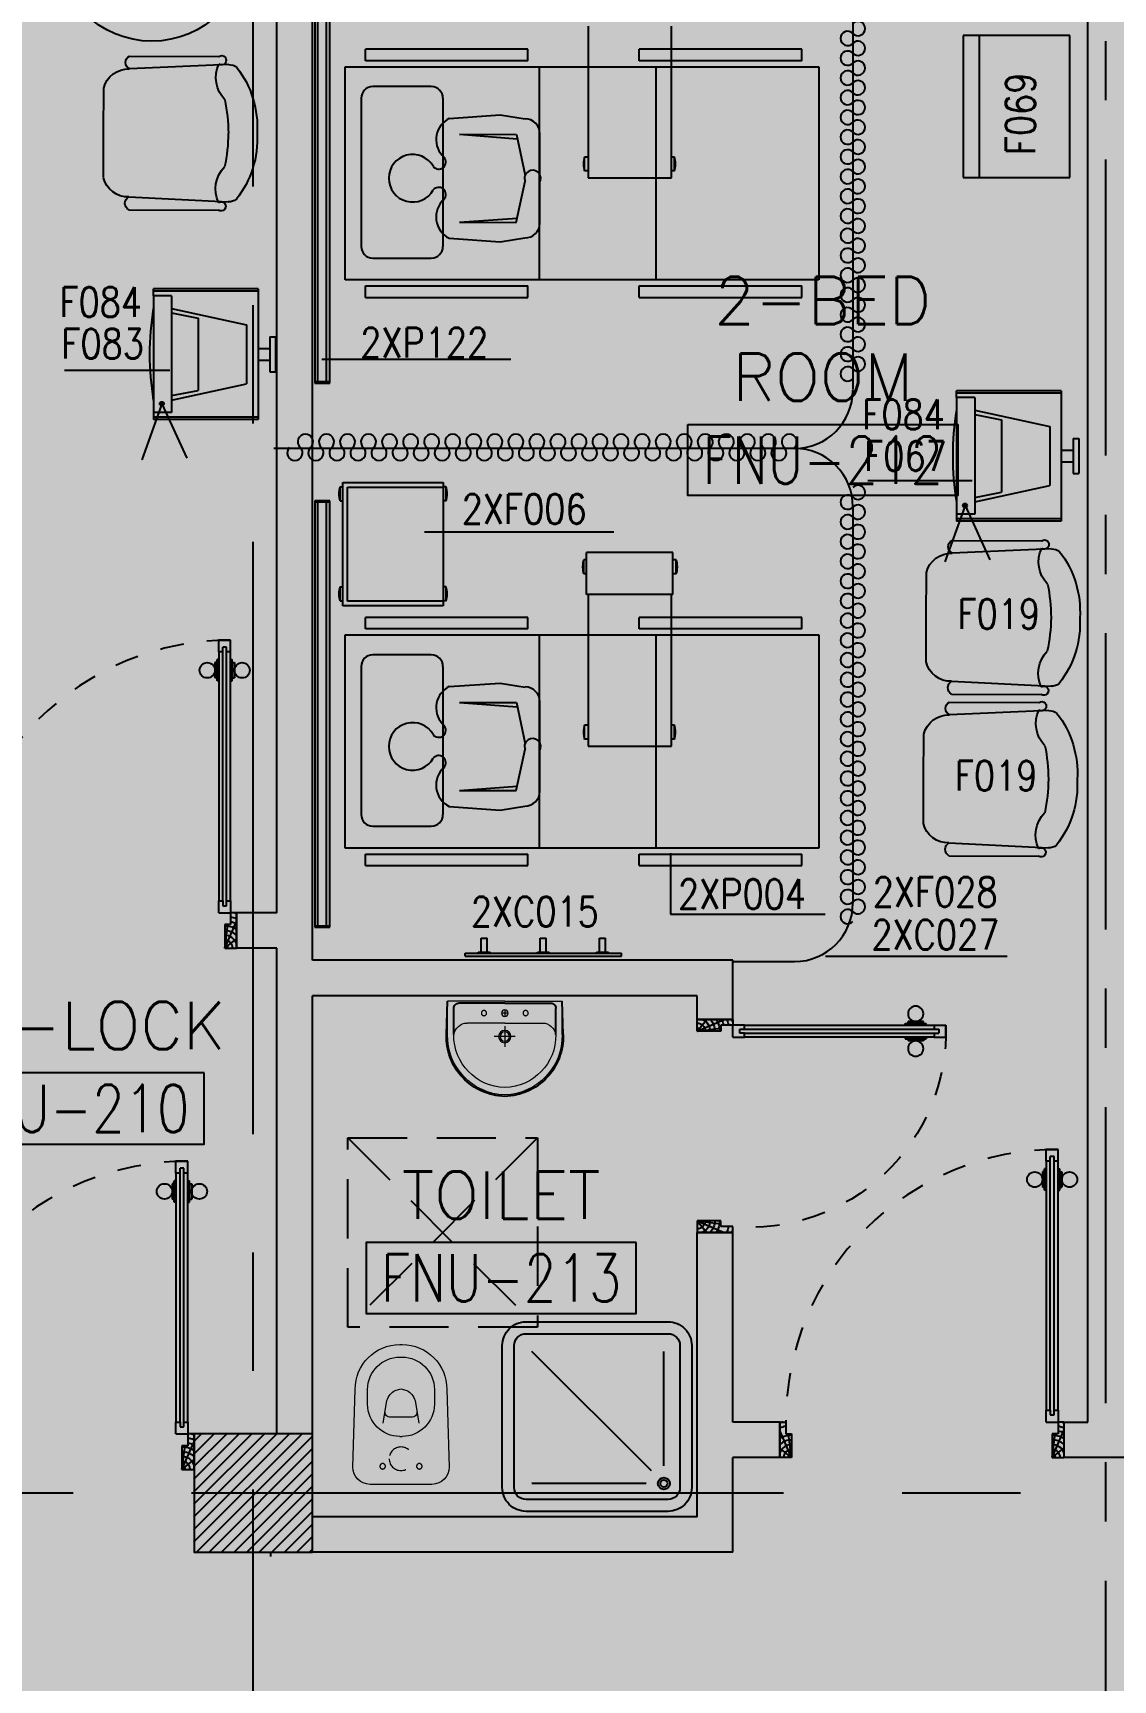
# Model space of a CAD drawing. Extents: x 88852.7 to 88945.7, y 39921.6 to 40001.1.
# Drawn here: x 88877.84 to 88882.4, y 39979.31 to 39986.26 of the extents above; entities that cross this region are included whole.
import ezdxf
from ezdxf.enums import TextEntityAlignment as Align

# ---------------------------------------------------------------- set-up
doc = ezdxf.new("R2010")
doc.units = 0
doc.header["$MEASUREMENT"] = 0
for name, pattern in [('CENTER', [2, 1.25, -0.25, 0.25, -0.25]), ('CENTERX2', [4, 2.5, -0.5, 0.5, -0.5]), ('DASHED', [0.75, 0.5, -0.25]), ('HIDDEN', [0.375, 0.25, -0.125]), ('HIDDEN2', [0.1875, 0.125, -0.0625])]:
    doc.linetypes.add(name, pattern=pattern)
doc.layers.get('0').update_dxf_attribs({"linetype": 'CONTINUOUS'})
for name, color, linetype in [('A-TEXT', 7, 'CONTINUOUS'), ('AXES', 11, 'CENTERX2'), ('AXES1', 11, 'CENTER'), ('COL', 2, 'CONTINUOUS'), ('DOOR', 7, 'CONTINUOUS'), ('FIX', 3, 'CONTINUOUS'), ('HAT', 8, 'CONTINUOUS'), ('MEDICAL', 4, 'CONTINUOUS'), ('NON-MEDICAL', 4, 'CONTINUOUS'), ('RM-BOX', 4, 'CONTINUOUS'), ('RM-NAME', 2, 'CONTINUOUS'), ('RM-NO', 2, 'CONTINUOUS'), ('SHAFT', 4, 'CONTINUOUS'), ('WALL', 4, 'CONTINUOUS')]:
    doc.layers.add(name, color=color, linetype=linetype)
doc.styles.add('ROMANS', font='ROMANS.shx', dxfattribs={"width": 0.6})
doc.dimstyles.new('DIM-OUT', dxfattribs={"dimscale": 0, "dimtxt": 0.24, "dimasz": 0.08, "dimexe": 0.02, "dimexo": 0.02, "dimgap": 0.05, "dimtad": 1, "dimdec": 0, "dimlfac": 1000, "dimzin": 0, "dimdsep": 46, "dimtxsty": 'ROMANS', "dimblk1": 'ARCHTICK', "dimblk2": 'ARCHTICK', "dimsah": 1, "dimcen": 0.01, "dimdle": 0.08, "dimclrd": 4, "dimclre": 4, "dimclrt": 2, "dimadec": 0, "dimazin": 0, "dimtp": 2, "dimtm": 2, "dimtfac": 0.114286, "dimtdec": 0, "dimtix": 1, "dimtmove": 2, "dimatfit": 3, "dimldrblk": 'ARCHTICK', "dimfxl": 0, "dimtolj": 1, "dimtzin": 0, "dimarcsym": 0})

# ---------------------------------------------------------------- blocks, each defined once
blk = doc.blocks.new('WC1')
at = {"layer": 'FIX', "lineweight": 20}
for p, q in [((-210, 203.8), (-538, 193.8)), ((-475, 140.8), (-538, 140.8)), ((-394.8, 75.7), (-490.4, 60.1)), ((-137, 0), (-137, 130.8)), ((-727, 4.8), (-727, -4.8)), ((-674, 4.8), (-674, -4.8)), ((-533.7, 24.2), (-539.5, 0)), ((-539.5, 0), (-533.7, -24.2)), ((-339, 4.8), (-339, -4.8)), ((-137, -130.8), (-137, 0)), ((-490.4, -60.1), (-394.8, -75.7)), ((-538, -140.8), (-475, -140.8)), ((-538, -193.8), (-210, -203.8)), ((-213.2, -203.8), (-210, -203.8))]:
    blk.add_line(p, q, dxfattribs=at)
at = {"layer": 'FIX', "linetype": 'Continuous', "lineweight": 20}
blk.add_line((-420.1, -47.3), (-420.4, 44.6), dxfattribs=at)
at = {"layer": 'FIX', "linetype": 'HIDDEN', "lineweight": 20, "ltscale": 0.05}
for centre in [(-213.2, 77.5), (-213.2, -77.5)]:
    blk.add_circle(centre, 11.6, dxfattribs=at)
at = {"layer": 'FIX', "linetype": 'HIDDEN2', "lineweight": 20, "ltscale": 0.3}
blk.add_circle((-245, 0), 49.8, dxfattribs=at)
at = {"layer": 'FIX', "lineweight": 20}
for centre, radius, start, end in [((-538, 4.8), 189, 90, 180), ((-538, 4.8), 136, 90, 180), ((-475, 4.8), 136, 360, 90), ((-210, 130.8), 73, 360, 90), ((-473, -6.9), 68.2, 128.92417, 152.84682), ((-464.4, -17.6), 82, 108.49595, 128.92417), ((-538, -4.8), 189, 180, 270), ((-538, -4.8), 136, 180, 270), ((-473, 6.9), 68.2, 207.15318, 231.07583), ((-464.4, 17.6), 82, 231.07583, 251.50405), ((-475, -4.8), 136, 270, 0), ((-210, -130.8), 73, 270, 0)]:
    blk.add_arc(centre, radius, start, end, dxfattribs=at)
at = {"layer": 'FIX', "linetype": 'Continuous', "lineweight": 20}
for centre, start, end in [((-442.7, 45.5), 357.66621, 91.61215), ((-442.4, -45.6), 268.38785, 2.33379)]:
    blk.add_arc(centre, 22.3, start, end, dxfattribs=at)
blk = doc.blocks.new('SHR1')
at = {"layer": 'FIX'}
for p, q in [((-195.7, 195.7), (-700, 700)), ((-142.7, 217.7), (-142.7, 700)), ((-217.7, 142.7), (-700, 142.7))]:
    blk.add_line(p, q, dxfattribs=at)
for points in [[(-825, 125), (-825, 725, -0.414214), (-725, 825), (-125, 825, -0.414214), (-25, 725), (-25, 125, -0.414214), (-125, 25), (-725, 25, -0.414214)], [(-775, 125), (-775, 725, -0.414214), (-725, 775), (-125, 775, -0.414214), (-75, 725), (-75, 125, -0.414214), (-125, 75), (-725, 75, -0.414214)]]:
    blk.add_lwpolyline(points, format="xyb", close=True, dxfattribs=at)
for radius in [25, 15]:
    blk.add_circle((-142.7, 142.7), radius, dxfattribs=at)
blk = doc.blocks.new('LAV1')
at = {"layer": 'FIX', "linetype": 'DASHED', "lineweight": 20, "ltscale": 0.05}
for p, q in [((-0.5, 170), (-0.5, 270)), ((-0.5, 170), (-0.5, 270)), ((49.5, 220), (-50.5, 220))]:
    blk.add_line(p, q, dxfattribs=at)
at = {"layer": 'FIX', "linetype": 'ByBlock', "ltscale": 0.3}
for p, q in [((-280, 210), (-275, 50)), ((-245, 210), (-245, 85)), ((245, 210), (245, 85)), ((280, 210), (275, 50)), ((0, 60), (-220.2, 60)), ((0, 60), (220.2, 60))]:
    blk.add_line(p, q, dxfattribs=at)
at = {"layer": 'FIX', "linetype": 'Continuous', "lineweight": 20}
for p, q in [((-275, 210), (-275, 50)), ((275, 210), (275, 50)), ((0, 155), (-181.4, 155)), ((0, 155), (181.4, 155)), ((0, 50), (-275, 50)), ((0, 50), (-252.5, 50)), ((0, 50), (275, 50)), ((0, 50), (252.5, 50))]:
    blk.add_line(p, q, dxfattribs=at)
at = {"layer": 'FIX', "lineweight": 20}
for p, q in [((15.6, 107.5), (-15.5, 107.5)), ((0, 92), (0, 123))]:
    blk.add_line(p, q, dxfattribs=at)
for centre, radius in [((-0.5, 220), 29.5), ((-0.5, 220), 22.5), ((0, 107.5), 15.5)]:
    blk.add_circle(centre, radius, dxfattribs=at)
at = {"layer": 'FIX', "linetype": 'HIDDEN', "lineweight": 20, "ltscale": 0.05}
for centre in [(-100, 107.5), (100, 107.5)]:
    blk.add_circle(centre, 12.4, dxfattribs=at)
at = {"layer": 'FIX', "linetype": 'ByBlock', "ltscale": 0.3}
for centre, radius, start, end in [((6.9, 220), 287, 91.37765, 182.00641), ((-6.9, 220), 287, 357.99359, 88.62235), ((-220.1, 84.9), 24.9, 179.70214, 269.94861), ((220.1, 84.9), 24.9, 270.05139, 0.29786)]:
    blk.add_arc(centre, radius, start, end, dxfattribs=at)
at = {"layer": 'FIX', "linetype": 'Continuous', "lineweight": 20}
for centre, radius, start, end in [((8.4, 216.7), 283.4, 91.6988, 181.35097), ((-8.4, 216.7), 283.4, 358.64903, 88.3012), ((7.6, 212.5), 252.7, 91.73281, 180.48842), ((-7.6, 212.5), 252.7, 359.51158, 88.26719), ((-179.2, 221.8), 66.9, 190.20056, 268.07863), ((179.2, 221.8), 66.9, 271.92137, 349.79944)]:
    blk.add_arc(centre, radius, start, end, dxfattribs=at)
blk = doc.blocks.new('RM1')
at = {"layer": 'RM-BOX'}
blk.add_lwpolyline([(569.9, -200), (-569.9, -200), (-569.9, -500), (569.9, -500)], close=True, dxfattribs=at)
at = {"layer": 'RM-NAME', "style": 'ROMANS'}
for tag, p in [('ROOMNAME1', (0, 323.8)), ('ROOMNAME2', (0, 0))]:
    blk.add_attdef(tag, text='', height=200, dxfattribs=at).set_placement(p, align=Align.MIDDLE)
at = {"layer": 'RM-NO', "style": 'ROMANS', "width": 0.8}
blk.add_attdef('ROOMNO', text='', height=200, dxfattribs=at).set_placement((0, -350), align=Align.MIDDLE)
blk = doc.blocks.new('DOOR100')
at = {"layer": 'DOOR', "color": 0, "linetype": 'ByBlock'}
for p, q in [((-76.1, 1251.1), (-76.1, 1301.1)), ((-76.1, 1301.1), (-26.1, 1301.1)), ((-26.1, 1301.1), (-76.1, 1301.1)), ((-59.1, 1251.1), (-59.1, 1271.1)), ((-43.1, 1271.1), (-59.1, 1271.1)), ((-43.1, 1251.1), (-43.1, 1271.1)), ((-26.1, 1251.1), (-26.1, 1301.1)), ((-92.3, 1206.1), (-92.3, 1141.3)), ((-83.3, 1206.1), (-92.3, 1206.1)), ((-83.3, 1128.7), (-83.3, 1218.7)), ((-76.1, 1218.7), (-83.3, 1218.7)), ((-83.3, 1206.1), (-83.3, 1141.3)), ((-59.1, 1251.1), (-76.1, 1251.1)), ((-26.1, 1251.1), (-43.1, 1251.1)), ((-26.1, 1218.7), (-18.9, 1218.7)), ((-18.9, 1128.7), (-18.9, 1218.7)), ((-18.9, 1206.1), (-18.9, 1141.3)), ((-18.9, 1206.1), (-9.9, 1206.1)), ((-9.9, 1206.1), (-9.9, 1141.3)), ((-83.3, 1141.3), (-92.3, 1141.3)), ((-76.1, 1128.7), (-83.3, 1128.7)), ((-26.1, 1128.7), (-18.9, 1128.7)), ((-18.9, 1141.3), (-9.9, 1141.3)), ((-1201.1, 0), (-1201.1, 150)), ((-1201.1, 150), (-1176.1, 150)), ((-1201.1, 150), (-1201.1, 0)), ((-1176.1, 150), (-1176.1, 100)), ((-76.1, 200), (-59.1, 200)), ((-76.1, 150), (-76.1, 200)), ((-76.1, 150), (-26.1, 150)), ((-59.1, 200), (-59.1, 180)), ((-59.1, 180), (-43.1, 180)), ((-43.1, 200), (-26.1, 200)), ((-43.1, 180), (-43.1, 200)), ((-26.1, 200), (-26.1, 150)), ((-1.1, 150), (-26.1, 150)), ((-26.1, 150), (-26.1, 100)), ((-1.1, 150), (-1.1, 0)), ((-1176.1, 100), (-1151.1, 100)), ((-1151.1, 100), (-1151.1, 0)), ((-51.1, 100), (-51.1, 0)), ((-26.1, 100), (-51.1, 100)), ((-1151.1, 0), (-1201.1, 0)), ((-51.1, 0), (-1.1, 0))]:
    blk.add_line(p, q, dxfattribs=at)
at = {"layer": 'DOOR', "linetype": 'ByBlock'}
for p, q in [((-76.1, 1251.1), (-76.1, 200)), ((-59.1, 200), (-59.1, 1251.1)), ((-43.1, 200), (-43.1, 1251.1)), ((-26.1, 200), (-26.1, 1251.1))]:
    blk.add_line(p, q, dxfattribs=at)
at = {"layer": 'DOOR', "color": 9, "linetype": 'ByBlock'}
for p, q in [((-1151.1, 0), (-1201.1, 113.7)), ((-1151.1, 0), (-1164.4, 100)), ((-51.1, 0), (-1.1, 113.7)), ((-51.1, 0), (-37.7, 100)), ((-1151.1, 0), (-1201.1, 40.1)), ((-51.1, 0), (-1.1, 40.1))]:
    blk.add_line(p, q, dxfattribs=at)
at = {"layer": 'DOOR', "color": 0, "linetype": 'ByBlock'}
for centre in [(-124.6, 1173.7), (22.5, 1173.7)]:
    blk.add_circle(centre, 32.4, dxfattribs=at)
at = {"layer": 'DOOR', "linetype": 'HIDDEN', "ltscale": 0.5}
blk.add_arc((-26.8, 151.9), 1149.2, 89.96096, 180.09315, dxfattribs=at)
at = {"layer": 'DOOR', "color": 9, "linetype": 'ByBlock'}
for centre, radius, start, end in [((-1151.1, 0), 154.4, 103.71423, 108.89471), ((-51.1, 0), 154.4, 71.10529, 76.28577), ((-1151.1, 0), 134.4, 100.71998, 111.84015), ((-1151.1, 0), 94.4, 90, 121.98181), ((-1151.1, 0), 74.4, 90, 132.22357), ((-51.1, 0), 94.4, 58.01819, 90), ((-51.1, 0), 74.4, 47.77643, 90), ((-51.1, 0), 134.4, 68.15985, 79.28002), ((-51.1, 0), 114.4, 64.08384, 77.37743), ((-1151.1, 0), 54.4, 90, 156.79262), ((-1151.1, 0), 34.4, 90, 180), ((-1151.1, 0), 14.4, 90, 180), ((-51.1, 0), 54.4, 23.20738, 90), ((-51.1, 0), 34.4, 0, 90), ((-51.1, 0), 14.4, 0, 90)]:
    blk.add_arc(centre, radius, start, end, dxfattribs=at)
blk = doc.blocks.new('DOOR90')
at = {"layer": 'DOOR', "linetype": 'ByBlock'}
for p, q in [((0, 0), (-150, 0)), ((-200, -25), (-1000, -25)), ((-200, -42), (-1000, -42)), ((-200, -58), (-1000, -58)), ((-1000, -75), (-200, -75))]:
    blk.add_line(p, q, dxfattribs=at)
at = {"layer": 'DOOR', "color": 0, "linetype": 'ByBlock'}
for p, q in [((-150, 0), (-150, -25)), ((-150, 0), (0, 0)), ((0, -50), (0, 0)), ((-1050, -25), (-1050, -75)), ((-1050, -75), (-1050, -25)), ((-1000, -25), (-1050, -25)), ((-1020, -42), (-1020, -58)), ((-1000, -42), (-1020, -42)), ((-1000, -58), (-1020, -58)), ((-1000, -25), (-1000, -42)), ((-1000, -58), (-1000, -75)), ((-967.6, -25), (-967.6, -17.8)), ((-877.6, -17.8), (-967.6, -17.8)), ((-955, -17.8), (-955, -8.8)), ((-955, -8.8), (-890.2, -8.8)), ((-955, -17.8), (-890.2, -17.8)), ((-890.2, -17.8), (-890.2, -8.8)), ((-877.6, -25), (-877.6, -17.8)), ((-200, -42), (-200, -25)), ((-200, -25), (-150, -25)), ((-180, -42), (-200, -42)), ((-200, -75), (-200, -58)), ((-200, -58), (-180, -58)), ((-180, -58), (-180, -42)), ((-150, -75), (-150, -25)), ((-150, -25), (-100, -25)), ((-100, -25), (-100, -50)), ((-100, -50), (0, -50)), ((-1000, -75), (-1050, -75)), ((-967.6, -75), (-967.6, -82.2)), ((-877.6, -82.2), (-967.6, -82.2)), ((-955, -82.2), (-955, -91.2)), ((-955, -82.2), (-890.2, -82.2)), ((-955, -91.2), (-890.2, -91.2)), ((-890.2, -82.2), (-890.2, -91.2)), ((-877.6, -75), (-877.6, -82.2)), ((-150, -75), (-200, -75)), ((-150, -900), (-150, -875)), ((-150, -875), (-100, -875)), ((0, -900), (-150, -900)), ((-150, -900), (0, -900)), ((-100, -850), (0, -850)), ((-100, -875), (-100, -850)), ((0, -850), (0, -900))]:
    blk.add_line(p, q, dxfattribs=at)
at = {"layer": 'DOOR', "color": 9, "linetype": 'ByBlock'}
for p, q in [((0, -50), (-113.7, 0)), ((0, -50), (-40.1, 0)), ((0, -50), (-100, -36.6)), ((0, -850), (-113.7, -900)), ((0, -850), (-100, -863.4)), ((0, -850), (-40.1, -900))]:
    blk.add_line(p, q, dxfattribs=at)
at = {"layer": 'DOOR', "color": 0, "linetype": 'ByBlock'}
for centre in [(-922.6, 23.5), (-922.6, -123.5)]:
    blk.add_circle(centre, 32.4, dxfattribs=at)
at = {"layer": 'DOOR', "color": 9, "linetype": 'ByBlock'}
for centre, radius, start, end in [((0, -50), 74.4, 137.77643, 180), ((0, -50), 54.4, 113.20738, 180), ((0, -50), 154.4, 161.10529, 166.28577), ((0, -50), 134.4, 158.15985, 169.28002), ((0, -50), 114.4, 154.08384, 167.37743), ((0, -50), 94.4, 148.01819, 180), ((0, -50), 34.4, 90, 180), ((0, -50), 14.4, 90, 180), ((0, -850), 154.4, 193.71423, 198.89471), ((0, -850), 134.4, 190.71998, 201.84015), ((0, -850), 94.4, 180, 211.98181), ((0, -850), 74.4, 180, 222.22357), ((0, -850), 54.4, 180, 246.79262), ((0, -850), 34.4, 180, 270), ((0, -850), 14.4, 180, 270)]:
    blk.add_arc(centre, radius, start, end, dxfattribs=at)
at = {"layer": 'DOOR', "linetype": 'HIDDEN', "ltscale": 0.5}
blk.add_arc((-222.2, -50), 828.2, 178.27012, 275.00304, dxfattribs=at)
blk = doc.blocks.new('COL50')
at = {"layer": 'COL'}
blk.add_lwpolyline([(-250, 250), (-250, -250), (250, -250), (250, 250)], close=True, dxfattribs=at)
blk = doc.blocks.new('*X519')
at = {"color": 0}
for p, q in [((84179.2, 169933.6), (84635.4, 170389.7)), ((84179.2, 169986.6), (84582.3, 170389.7)), ((84179.2, 170039.7), (84529.3, 170389.7)), ((84179.2, 170092.7), (84476.3, 170389.7)), ((84179.2, 170145.7), (84423.2, 170389.7)), ((84179.2, 170198.8), (84370.2, 170389.7)), ((84179.2, 170251.8), (84317.2, 170389.7)), ((84179.2, 170304.8), (84264.1, 170389.7)), ((84179.2, 170357.9), (84211.1, 170389.7)), ((84188.4, 169889.7), (84679.2, 170380.6)), ((84241.4, 169889.7), (84679.2, 170327.5)), ((84294.5, 169889.7), (84679.2, 170274.5)), ((84347.5, 169889.7), (84679.2, 170221.5)), ((84400.5, 169889.7), (84679.2, 170168.4)), ((84453.6, 169889.7), (84679.2, 170115.4)), ((84506.6, 169889.7), (84679.2, 170062.4)), ((84559.6, 169889.7), (84679.2, 170009.3)), ((84612.7, 169889.7), (84679.2, 169956.3)), ((84665.7, 169889.7), (84679.2, 169903.3))]:
    blk.add_line(p, q, dxfattribs=at)

msp = doc.modelspace()

# ---------------------------------------------------------------- linework, layer by layer
at = {"layer": 'AXES'}
for p, q in [((88878.7703, 39921.6153), (88878.7703, 40000.4279)), ((88945.0103, 39980.0996), (88876.9703, 39980.0996))]:
    msp.add_line(p, q, dxfattribs=at)
at = {"layer": 'AXES1'}
msp.add_line((88882.3703, 39928.4796), (88882.3703, 39987.2996), dxfattribs=at)
msp.add_line((88882.3703, 39928.4796), (88882.3703, 39987.2996), dxfattribs=at)
at = {"layer": 'MEDICAL'}
for p, q in [((88881.3027, 39986.7871), (88881.3027, 39984.7589)), ((88879.0307, 39986.5863), (88879.0307, 39984.786)), ((88879.0422, 39986.5802), (88879.0422, 39984.7921)), ((88879.0792, 39984.7921), (88879.0792, 39986.5802)), ((88879.0938, 39984.786), (88879.0938, 39986.5863)), ((88880.1843, 39986.2922), (88880.1843, 39985.6525)), ((88880.5362, 39985.6525), (88880.5362, 39986.2922)), ((88879.245, 39986.1465), (88879.245, 39986.1957)), ((88879.9307, 39986.1957), (88879.245, 39986.1957)), ((88879.9307, 39986.1465), (88879.9307, 39986.1957)), ((88880.4008, 39986.1465), (88880.4008, 39986.1957)), ((88881.0865, 39986.1957), (88880.4008, 39986.1957)), ((88881.0865, 39986.1465), (88881.0865, 39986.1957)), ((88879.159, 39985.2215), (88879.159, 39986.1215)), ((88879.159, 39986.1215), (88881.159, 39986.1215)), ((88879.9307, 39986.1465), (88879.245, 39986.1465)), ((88879.9794, 39985.2215), (88879.9794, 39986.1215)), ((88881.0865, 39986.1465), (88880.4008, 39986.1465)), ((88880.4715, 39985.2215), (88880.4715, 39986.1215)), ((88881.159, 39986.1215), (88881.159, 39985.2215)), ((88879.5225, 39986.0376), (88879.2751, 39986.0376)), ((88879.2259, 39985.9884), (88879.2259, 39985.363)), ((88879.5717, 39985.9884), (88879.5717, 39985.363)), ((88880.1843, 39985.7403), (88880.1699, 39985.7403)), ((88880.1699, 39985.6813), (88880.1699, 39985.7403)), ((88880.1843, 39985.6813), (88880.1699, 39985.6813)), ((88880.5491, 39985.7403), (88880.5362, 39985.7403)), ((88880.5491, 39985.6813), (88880.5362, 39985.6813)), ((88880.5491, 39985.6813), (88880.5491, 39985.7403)), ((88880.1843, 39985.6525), (88880.5362, 39985.6525)), ((88879.2751, 39985.3138), (88879.5225, 39985.3138)), ((88881.159, 39985.2215), (88879.159, 39985.2215)), ((88879.245, 39985.1965), (88879.9307, 39985.1965)), ((88879.245, 39985.1473), (88879.245, 39985.1965)), ((88879.9307, 39985.1473), (88879.9307, 39985.1965)), ((88880.4008, 39985.1965), (88881.0865, 39985.1965)), ((88880.4008, 39985.1473), (88880.4008, 39985.1965)), ((88881.0865, 39985.1473), (88881.0865, 39985.1965)), ((88878.3485, 39985.1537), (88878.3485, 39985.1832)), ((88878.7914, 39985.1832), (88878.3485, 39985.1832)), ((88878.7914, 39985.1734), (88878.3485, 39985.1734)), ((88878.4258, 39985.1537), (88878.3485, 39985.1537)), ((88878.3485, 39985.1537), (88878.3485, 39984.6616)), ((88878.4258, 39985.1537), (88878.4258, 39984.6616)), ((88878.7914, 39985.1832), (88878.7914, 39984.6321)), ((88879.245, 39985.1473), (88879.9307, 39985.1473)), ((88880.4008, 39985.1473), (88881.0865, 39985.1473)), ((88878.4258, 39985.101), (88878.7422, 39985.0324)), ((88878.4258, 39985.0823), (88878.5384, 39985.0604)), ((88878.5384, 39985.0604), (88878.5384, 39984.7549)), ((88878.7422, 39985.0324), (88878.7422, 39984.7829)), ((88878.8406, 39984.9815), (88878.8406, 39984.8338)), ((88878.8406, 39984.9815), (88878.8651, 39984.9815)), ((88878.8651, 39984.9815), (88878.8651, 39984.8338)), ((88878.7914, 39984.9323), (88878.8406, 39984.9323)), ((88878.7914, 39984.8831), (88878.8406, 39984.8831)), ((88878.4258, 39984.7143), (88878.7422, 39984.7829)), ((88878.8406, 39984.8338), (88878.8651, 39984.8338)), ((88879.0307, 39984.7921), (88879.0938, 39984.7921)), ((88879.0307, 39984.786), (88879.0938, 39984.786)), ((88878.4258, 39984.733), (88878.5384, 39984.7549)), ((88881.7401, 39984.7243), (88881.7401, 39984.7538)), ((88882.183, 39984.7538), (88881.7401, 39984.7538)), ((88882.183, 39984.7439), (88881.7401, 39984.7439)), ((88881.8175, 39984.7243), (88881.7401, 39984.7243)), ((88881.7401, 39984.7243), (88881.7401, 39984.2321)), ((88881.8175, 39984.7243), (88881.8175, 39984.2321)), ((88882.183, 39984.7538), (88882.183, 39984.2026)), ((88878.3848, 39984.6981), (88878.2999, 39984.4613)), ((88878.4258, 39984.6616), (88878.3485, 39984.6616)), ((88878.3485, 39984.6616), (88878.3485, 39984.6321)), ((88878.7914, 39984.6419), (88878.3485, 39984.6419)), ((88878.7914, 39984.6321), (88878.3485, 39984.6321)), ((88878.3848, 39984.6981), (88878.4895, 39984.4695)), ((88881.8175, 39984.6716), (88882.1338, 39984.603)), ((88881.8175, 39984.6529), (88881.93, 39984.6309)), ((88881.93, 39984.6309), (88881.93, 39984.3255)), ((88882.1338, 39984.603), (88882.1338, 39984.3534)), ((88881.0567, 39984.5098), (88878.8579, 39984.5098)), ((88882.183, 39984.5028), (88882.2323, 39984.5028)), ((88882.2323, 39984.552), (88882.2323, 39984.4044)), ((88882.2323, 39984.552), (88882.2567, 39984.552)), ((88882.2567, 39984.552), (88882.2567, 39984.4044)), ((88882.183, 39984.4536), (88882.2323, 39984.4536)), ((88879.1492, 39984.3666), (88879.5724, 39984.3666)), ((88879.1492, 39983.8449), (88879.1492, 39984.3666)), ((88879.5724, 39984.3666), (88879.5724, 39983.8449)), ((88881.8175, 39984.2848), (88882.1338, 39984.3534)), ((88882.2323, 39984.4044), (88882.2567, 39984.4044)), ((88879.0307, 39984.2891), (88879.0307, 39982.4888)), ((88879.0938, 39984.2891), (88879.0307, 39984.2891)), ((88879.0938, 39982.4888), (88879.0938, 39984.2891)), ((88879.137, 39984.3477), (88879.1492, 39984.3477)), ((88879.137, 39984.2887), (88879.137, 39984.3477)), ((88879.137, 39984.2887), (88879.1492, 39984.2887)), ((88879.1689, 39984.3469), (88879.5724, 39984.3469)), ((88879.1689, 39983.8646), (88879.1689, 39984.3469)), ((88879.5846, 39984.3477), (88879.5724, 39984.3477)), ((88879.5846, 39984.2887), (88879.5724, 39984.2887)), ((88879.5846, 39984.2887), (88879.5846, 39984.3477)), ((88881.8175, 39984.3035), (88881.93, 39984.3255)), ((88879.0938, 39984.283), (88879.0307, 39984.283)), ((88879.0422, 39984.283), (88879.0422, 39982.4949)), ((88879.0792, 39982.4949), (88879.0792, 39984.283)), ((88881.3027, 39984.2638), (88881.3027, 39982.5897)), ((88881.7764, 39984.2687), (88881.6916, 39984.0319)), ((88881.8175, 39984.2321), (88881.7401, 39984.2321)), ((88881.7401, 39984.2321), (88881.7401, 39984.2026)), ((88881.7764, 39984.2687), (88881.8812, 39984.04)), ((88882.183, 39984.2125), (88881.7401, 39984.2125)), ((88882.183, 39984.2026), (88881.7401, 39984.2026)), ((88880.1781, 39984.0396), (88880.1662, 39984.0396)), ((88880.1662, 39983.9805), (88880.1662, 39984.0396)), ((88880.1781, 39983.8934), (88880.1781, 39984.0706)), ((88880.5423, 39984.0706), (88880.1781, 39984.0706)), ((88880.5423, 39983.8934), (88880.5423, 39984.0706)), ((88880.5565, 39984.0396), (88880.5423, 39984.0396)), ((88880.5565, 39983.9805), (88880.5565, 39984.0396)), ((88880.1781, 39983.9805), (88880.1662, 39983.9805)), ((88880.5565, 39983.9805), (88880.5423, 39983.9805)), ((88879.137, 39983.925), (88879.1492, 39983.925)), ((88879.137, 39983.866), (88879.137, 39983.925)), ((88879.137, 39983.866), (88879.1492, 39983.866)), ((88879.5846, 39983.925), (88879.5724, 39983.925)), ((88879.5846, 39983.866), (88879.5724, 39983.866)), ((88879.5846, 39983.866), (88879.5846, 39983.925)), ((88880.5423, 39983.8934), (88880.1781, 39983.8934)), ((88880.1843, 39983.8934), (88880.1843, 39983.2537)), ((88880.5362, 39983.2537), (88880.5362, 39983.8934)), ((88879.5724, 39983.8449), (88879.1492, 39983.8449)), ((88879.5724, 39983.8646), (88879.1689, 39983.8646)), ((88879.245, 39983.7477), (88879.245, 39983.7969)), ((88879.9307, 39983.7969), (88879.245, 39983.7969)), ((88879.9307, 39983.7477), (88879.9307, 39983.7969)), ((88881.0865, 39983.7969), (88880.4008, 39983.7969)), ((88880.4008, 39983.7477), (88880.4008, 39983.7969)), ((88881.0865, 39983.7477), (88881.0865, 39983.7969)), ((88879.9307, 39983.7477), (88879.245, 39983.7477)), ((88881.0865, 39983.7477), (88880.4008, 39983.7477)), ((88879.159, 39982.8227), (88879.159, 39983.7227)), ((88879.159, 39983.7227), (88881.159, 39983.7227)), ((88879.9794, 39982.8227), (88879.9794, 39983.7227)), ((88880.4715, 39982.8227), (88880.4715, 39983.7227)), ((88881.159, 39983.7227), (88881.159, 39982.8227)), ((88879.2259, 39983.5896), (88879.2259, 39982.9642)), ((88879.5225, 39983.6388), (88879.2751, 39983.6388)), ((88879.5717, 39983.5896), (88879.5717, 39982.9642)), ((88880.1843, 39983.3415), (88880.1699, 39983.3415)), ((88880.1699, 39983.2825), (88880.1699, 39983.3415)), ((88880.5491, 39983.3415), (88880.5362, 39983.3415)), ((88880.5491, 39983.2825), (88880.5491, 39983.3415)), ((88880.1843, 39983.2825), (88880.1699, 39983.2825)), ((88880.1843, 39983.2537), (88880.5362, 39983.2537)), ((88880.5491, 39983.2825), (88880.5362, 39983.2825)), ((88879.2751, 39982.915), (88879.5225, 39982.915)), ((88881.159, 39982.8227), (88879.159, 39982.8227)), ((88879.245, 39982.7977), (88879.9307, 39982.7977)), ((88879.245, 39982.7485), (88879.245, 39982.7977)), ((88879.9307, 39982.7485), (88879.9307, 39982.7977)), ((88880.4008, 39982.7485), (88880.4008, 39982.7977)), ((88880.4008, 39982.7977), (88881.0865, 39982.7977)), ((88881.0865, 39982.7485), (88881.0865, 39982.7977)), ((88879.245, 39982.7485), (88879.9307, 39982.7485)), ((88880.4008, 39982.7485), (88881.0865, 39982.7485)), ((88879.0307, 39982.4949), (88879.0938, 39982.4949)), ((88879.0307, 39982.4888), (88879.0938, 39982.4888)), ((88880.7932, 39982.3437), (88881.0567, 39982.3437))]:
    msp.add_line(p, q, dxfattribs=at)
at = {"layer": 'MEDICAL', "const_width": 0.000738}
for points in [[(88878.2999, 39984.4613, 1), (88878.2999, 39984.4606, 1)], [(88878.4895, 39984.4698, 1), (88878.4895, 39984.4691, 1)], [(88881.6916, 39984.0544, 1), (88881.6916, 39984.0537, 1)], [(88881.8812, 39984.0629, 1), (88881.8812, 39984.0622, 1)]]:
    msp.add_lwpolyline(points, format="xyb", close=True, dxfattribs=at)
at = {"layer": 'MEDICAL'}
for centre, radius in [((88878.3843, 39984.6986), 0.00868), ((88878.3843, 39984.6986), 0.00533), ((88881.776, 39984.2691), 0.00868), ((88881.776, 39984.2691), 0.00533)]:
    msp.add_circle(centre, radius, dxfattribs=at)
at = {"layer": 'MEDICAL', "color": 15}
for centre, radius, start, end in [((88881.3239, 39986.2826), 0.0302, 223.56836, 136.43164), ((88881.2801, 39986.2409), 0.0302, 43.56836, 316.43164), ((88881.2801, 39986.1576), 0.0302, 43.56836, 316.43164), ((88881.3239, 39986.1993), 0.0302, 223.56836, 136.43164), ((88881.2801, 39986.0743), 0.0302, 43.56836, 316.43164), ((88881.3239, 39986.1159), 0.0302, 223.56836, 136.43164), ((88881.3239, 39986.0326), 0.0302, 223.56836, 136.43164), ((88881.2801, 39985.991), 0.0302, 43.56836, 316.43164), ((88881.3239, 39985.9493), 0.0302, 223.56836, 136.43164), ((88881.2801, 39985.9077), 0.0302, 43.56836, 316.43164), ((88881.3239, 39985.866), 0.0302, 223.56836, 136.43164), ((88881.2801, 39985.8243), 0.0302, 43.56836, 316.43164), ((88881.3239, 39985.7827), 0.0302, 223.56836, 136.43164), ((88881.2801, 39985.741), 0.0302, 43.56836, 316.43164), ((88881.2801, 39985.6577), 0.0302, 43.56836, 316.43164), ((88881.3239, 39985.6994), 0.0302, 223.56836, 136.43164), ((88881.2801, 39985.5744), 0.0302, 43.56836, 316.43164), ((88881.3239, 39985.6161), 0.0302, 223.56836, 136.43164), ((88881.3239, 39985.5327), 0.0302, 223.56836, 136.43164), ((88881.2801, 39985.4911), 0.0302, 43.56836, 316.43164), ((88881.3239, 39985.4494), 0.0302, 223.56836, 136.43164), ((88881.2801, 39985.4078), 0.0302, 43.56836, 316.43164), ((88881.3239, 39985.3661), 0.0302, 223.56836, 136.43164), ((88881.2801, 39985.3245), 0.0302, 43.56836, 316.43164), ((88881.2801, 39985.2411), 0.0302, 43.56836, 316.43164), ((88881.3239, 39985.2828), 0.0302, 223.56836, 136.43164), ((88881.2801, 39985.1578), 0.0302, 43.56836, 316.43164), ((88881.3239, 39985.1995), 0.0302, 223.56836, 136.43164), ((88881.3239, 39985.1162), 0.0302, 223.56836, 136.43164), ((88881.2801, 39985.0745), 0.0302, 43.56836, 316.43164), ((88881.3239, 39985.0329), 0.0302, 223.56836, 136.43164), ((88881.2801, 39984.9912), 0.0302, 43.56836, 316.43164), ((88881.3239, 39984.9496), 0.0302, 223.56836, 136.43164), ((88881.2801, 39984.9079), 0.0302, 43.56836, 316.43164), ((88881.2801, 39984.8246), 0.0302, 43.56836, 316.43164), ((88881.3239, 39984.8662), 0.0302, 223.56836, 136.43164), ((88878.9907, 39984.5377), 0.0322, 313.56836, 226.43164), ((88879.0796, 39984.5377), 0.0322, 313.56836, 226.43164), ((88879.1684, 39984.5377), 0.0322, 313.56836, 226.43164), ((88879.2573, 39984.5377), 0.0322, 313.56836, 226.43164), ((88879.3462, 39984.5377), 0.0322, 313.56836, 226.43164), ((88879.435, 39984.5377), 0.0322, 313.56836, 226.43164), ((88879.5239, 39984.5377), 0.0322, 313.56836, 226.43164), ((88879.6128, 39984.5377), 0.0322, 313.56836, 226.43164), ((88879.7016, 39984.5377), 0.0322, 313.56836, 226.43164), ((88879.7905, 39984.5377), 0.0322, 313.56836, 226.43164), ((88879.8794, 39984.5377), 0.0322, 313.56836, 226.43164), ((88879.9682, 39984.5377), 0.0322, 313.56836, 226.43164), ((88880.0571, 39984.5377), 0.0322, 313.56836, 226.43164), ((88880.146, 39984.5377), 0.0322, 313.56836, 226.43164), ((88880.2348, 39984.5377), 0.0322, 313.56836, 226.43164), ((88880.3237, 39984.5377), 0.0322, 313.56836, 226.43164), ((88880.4126, 39984.5377), 0.0322, 313.56836, 226.43164), ((88880.5014, 39984.5377), 0.0322, 313.56836, 226.43164), ((88880.5903, 39984.5377), 0.0322, 313.56836, 226.43164), ((88880.6792, 39984.5377), 0.0322, 313.56836, 226.43164), ((88880.768, 39984.5377), 0.0322, 313.56836, 226.43164), ((88880.8569, 39984.5377), 0.0322, 313.56836, 226.43164), ((88880.9458, 39984.5377), 0.0322, 313.56836, 226.43164), ((88881.0346, 39984.5377), 0.0322, 313.56836, 226.43164), ((88878.9463, 39984.491), 0.0322, 133.56836, 46.43164), ((88879.0351, 39984.491), 0.0322, 133.56836, 46.43164), ((88879.124, 39984.491), 0.0322, 133.56836, 46.43164), ((88879.2129, 39984.491), 0.0322, 133.56836, 46.43164), ((88879.3017, 39984.491), 0.0322, 133.56836, 46.43164), ((88879.3906, 39984.491), 0.0322, 133.56836, 46.43164), ((88879.4795, 39984.491), 0.0322, 133.56836, 46.43164), ((88879.5683, 39984.491), 0.0322, 133.56836, 46.43164), ((88879.6572, 39984.491), 0.0322, 133.56836, 46.43164), ((88879.7461, 39984.491), 0.0322, 133.56836, 46.43164), ((88879.8349, 39984.491), 0.0322, 133.56836, 46.43164), ((88879.9238, 39984.491), 0.0322, 133.56836, 46.43164), ((88880.0127, 39984.491), 0.0322, 133.56836, 46.43164), ((88880.1015, 39984.491), 0.0322, 133.56836, 46.43164), ((88880.1904, 39984.491), 0.0322, 133.56836, 46.43164), ((88880.2793, 39984.491), 0.0322, 133.56836, 46.43164), ((88880.3681, 39984.491), 0.0322, 133.56836, 46.43164), ((88880.457, 39984.491), 0.0322, 133.56836, 46.43164), ((88880.5459, 39984.491), 0.0322, 133.56836, 46.43164), ((88880.6347, 39984.491), 0.0322, 133.56836, 46.43164), ((88880.7236, 39984.491), 0.0322, 133.56836, 46.43164), ((88880.8125, 39984.491), 0.0322, 133.56836, 46.43164), ((88880.9013, 39984.491), 0.0322, 133.56836, 46.43164), ((88880.9902, 39984.491), 0.0322, 133.56836, 46.43164), ((88881.3239, 39984.3246), 0.0302, 223.56836, 136.43164), ((88881.2801, 39984.283), 0.0302, 43.56836, 316.43164), ((88881.2801, 39984.1997), 0.0302, 43.56836, 316.43164), ((88881.3239, 39984.2413), 0.0302, 223.56836, 136.43164), ((88881.2801, 39984.1164), 0.0302, 43.56836, 316.43164), ((88881.3239, 39984.158), 0.0302, 223.56836, 136.43164), ((88881.3239, 39984.0747), 0.0302, 223.56836, 136.43164), ((88881.2801, 39984.033), 0.0302, 43.56836, 316.43164), ((88881.3239, 39983.9914), 0.0302, 223.56836, 136.43164), ((88881.2801, 39983.9497), 0.0302, 43.56836, 316.43164), ((88881.3239, 39983.9081), 0.0302, 223.56836, 136.43164), ((88881.2801, 39983.8664), 0.0302, 43.56836, 316.43164), ((88881.2801, 39983.7831), 0.0302, 43.56836, 316.43164), ((88881.3239, 39983.8248), 0.0302, 223.56836, 136.43164), ((88881.2801, 39983.6998), 0.0302, 43.56836, 316.43164), ((88881.3239, 39983.7414), 0.0302, 223.56836, 136.43164), ((88881.3239, 39983.6581), 0.0302, 223.56836, 136.43164), ((88881.2801, 39983.6165), 0.0302, 43.56836, 316.43164), ((88881.3239, 39983.5748), 0.0302, 223.56836, 136.43164), ((88881.2801, 39983.5332), 0.0302, 43.56836, 316.43164), ((88881.3239, 39983.4915), 0.0302, 223.56836, 136.43164), ((88881.2801, 39983.4498), 0.0302, 43.56836, 316.43164), ((88881.2801, 39983.3665), 0.0302, 43.56836, 316.43164), ((88881.3239, 39983.4082), 0.0302, 223.56836, 136.43164), ((88881.2801, 39983.2832), 0.0302, 43.56836, 316.43164), ((88881.3239, 39983.3249), 0.0302, 223.56836, 136.43164), ((88881.3239, 39983.2416), 0.0302, 223.56836, 136.43164), ((88881.2801, 39983.1999), 0.0302, 43.56836, 316.43164), ((88881.3239, 39983.1583), 0.0302, 223.56836, 136.43164), ((88881.2801, 39983.1166), 0.0302, 43.56836, 316.43164), ((88881.3239, 39983.0749), 0.0302, 223.56836, 136.43164), ((88881.2801, 39983.0333), 0.0302, 43.56836, 316.43164), ((88881.2801, 39982.95), 0.0302, 43.56836, 316.43164), ((88881.3239, 39982.9916), 0.0302, 223.56836, 136.43164), ((88881.2801, 39982.8667), 0.0302, 43.56836, 316.43164), ((88881.3239, 39982.9083), 0.0302, 223.56836, 136.43164), ((88881.3239, 39982.825), 0.0302, 223.56836, 136.43164), ((88881.2801, 39982.7833), 0.0302, 43.56836, 316.43164), ((88881.3239, 39982.7417), 0.0302, 223.56836, 136.43164), ((88881.2801, 39982.7), 0.0302, 43.56836, 316.43164), ((88881.3239, 39982.6584), 0.0302, 223.56836, 136.43164), ((88881.2801, 39982.6167), 0.0302, 43.56836, 316.43164), ((88881.2801, 39982.5334), 0.0302, 43.56836, 316.43164), ((88881.3239, 39982.5751), 0.0302, 223.56836, 136.43164)]:
    msp.add_arc(centre, radius, start, end, dxfattribs=at)
at = {"layer": 'MEDICAL'}
for centre, radius, start, end in [((88879.2751, 39985.9884), 0.0492, 90, 180), ((88879.5225, 39985.9884), 0.0492, 0, 90), ((88880.256, 39985.7108), 0.091, 161.07536, 198.92464), ((88880.4629, 39985.7108), 0.091, 341.07536, 18.92464), ((88879.2751, 39985.363), 0.0492, 180, 270), ((88879.5225, 39985.363), 0.0492, 270, 0), ((88879.5184, 39984.9077), 1.1858, 170.61528, 189.38472), ((88881.0567, 39984.7559), 0.2461, 270, 0), ((88882.9101, 39984.4782), 1.1858, 170.61528, 189.38472), ((88881.0567, 39984.2638), 0.2461, 359.99871, 90), ((88879.2231, 39984.3182), 0.091, 161.07536, 198.92464), ((88879.4984, 39984.3182), 0.091, 341.07536, 18.92464), ((88880.2523, 39984.01), 0.091, 161.07536, 198.92464), ((88880.4704, 39984.01), 0.091, 341.07536, 18.92464), ((88879.2231, 39983.8955), 0.091, 161.07536, 198.92464), ((88879.4984, 39983.8955), 0.091, 341.07536, 18.92464), ((88879.2751, 39983.5896), 0.0492, 90, 180), ((88879.5225, 39983.5896), 0.0492, 0, 90), ((88880.256, 39983.312), 0.091, 161.07536, 198.92464), ((88880.4629, 39983.312), 0.091, 341.07536, 18.92464), ((88879.2751, 39982.9642), 0.0492, 180, 270), ((88879.5225, 39982.9642), 0.0492, 270, 0), ((88881.0567, 39982.5897), 0.2461, 270, 0)]:
    msp.add_arc(centre, radius, start, end, dxfattribs=at)
at = {"layer": 'NON-MEDICAL'}
for p, q in [((88881.7683, 39986.2535), (88881.7683, 39985.6535)), ((88882.2183, 39986.2535), (88881.7683, 39986.2535)), ((88881.8354, 39986.2535), (88881.8354, 39985.6535)), ((88882.2183, 39985.6535), (88882.2183, 39986.2535)), ((88879.598, 39985.9034), (88879.8137, 39985.9184)), ((88879.8137, 39985.9184), (88879.9184, 39985.9015)), ((88879.6419, 39985.8361), (88879.8818, 39985.8358)), ((88879.6419, 39985.8361), (88879.8856, 39985.8175)), ((88879.8818, 39985.8358), (88879.9181, 39985.6617)), ((88879.981, 39985.6652), (88879.9812, 39985.8386)), ((88879.8813, 39985.4645), (88879.9182, 39985.6388)), ((88879.9807, 39985.4615), (88879.9809, 39985.6354)), ((88881.7683, 39985.6535), (88882.2183, 39985.6535)), ((88879.6415, 39985.4648), (88879.8852, 39985.4828)), ((88879.5974, 39985.3977), (88879.8131, 39985.3822)), ((88879.6415, 39985.4648), (88879.8813, 39985.4645)), ((88879.8131, 39985.3822), (88879.9178, 39985.3987)), ((88879.598, 39983.5045), (88879.8137, 39983.5195)), ((88879.8137, 39983.5195), (88879.9184, 39983.5027)), ((88879.6419, 39983.4373), (88879.8818, 39983.437)), ((88879.6419, 39983.4373), (88879.8856, 39983.4187)), ((88879.8818, 39983.437), (88879.9181, 39983.2629)), ((88879.981, 39983.2664), (88879.9812, 39983.4398)), ((88879.8813, 39983.0657), (88879.9182, 39983.24)), ((88879.9807, 39983.0627), (88879.9809, 39983.2366)), ((88879.6415, 39983.066), (88879.8852, 39983.084)), ((88879.6415, 39983.066), (88879.8813, 39983.0657)), ((88879.5974, 39982.9989), (88879.8131, 39982.9833)), ((88879.8131, 39982.9833), (88879.9178, 39982.9999)), ((88879.7326, 39982.3835), (88879.7326, 39982.442)), ((88879.7326, 39982.442), (88879.758, 39982.442)), ((88879.758, 39982.3835), (88879.758, 39982.442)), ((88879.9826, 39982.442), (88880.008, 39982.442)), ((88879.9826, 39982.3835), (88879.9826, 39982.442)), ((88880.008, 39982.3835), (88880.008, 39982.442)), ((88880.2326, 39982.442), (88880.258, 39982.442)), ((88880.2326, 39982.3835), (88880.2326, 39982.442)), ((88880.258, 39982.3835), (88880.258, 39982.442)), ((88879.6651, 39982.3658), (88879.6651, 39982.3785)), ((88879.6651, 39982.3785), (88880.3255, 39982.3785)), ((88879.6651, 39982.3658), (88880.3255, 39982.3658)), ((88879.7203, 39982.3785), (88879.7203, 39982.3835)), ((88879.7203, 39982.3835), (88879.7703, 39982.3835)), ((88879.7703, 39982.3785), (88879.7703, 39982.3835)), ((88879.9703, 39982.3785), (88879.9703, 39982.3835)), ((88879.9703, 39982.3835), (88880.0203, 39982.3835)), ((88880.0203, 39982.3785), (88880.0203, 39982.3835)), ((88880.2203, 39982.3835), (88880.2703, 39982.3835)), ((88880.2203, 39982.3785), (88880.2203, 39982.3835)), ((88880.2703, 39982.3785), (88880.2703, 39982.3835)), ((88880.3255, 39982.3658), (88880.3255, 39982.3785))]:
    msp.add_line(p, q, dxfattribs=at)
at = {"layer": 'NON-MEDICAL', "extrusion": (0, 0, -1)}
for p, q in [((88878.2474, 39986.1661), (88878.6257, 39986.1648)), ((88878.667, 39986.1302), (88878.2472, 39986.1121)), ((88878.1382, 39985.8422), (88878.1388, 39986.0314)), ((88878.1375, 39985.6531), (88878.1382, 39985.8422)), ((88878.2453, 39985.5716), (88878.665, 39985.5507)), ((88878.2451, 39985.5176), (88878.6235, 39985.5163)), ((88882.1415, 39984.0856), (88881.7216, 39984.0675)), ((88881.7218, 39984.1216), (88882.1001, 39984.1203)), ((88881.6126, 39983.7976), (88881.6132, 39983.9868)), ((88881.612, 39983.6085), (88881.6126, 39983.7976)), ((88881.7198, 39983.527), (88882.1395, 39983.5061)), ((88881.7196, 39983.473), (88882.0979, 39983.4717)), ((88882.1303, 39983.4031), (88881.7104, 39983.385)), ((88881.7106, 39983.439), (88882.0889, 39983.4378)), ((88881.6014, 39983.1151), (88881.602, 39983.3043)), ((88881.6008, 39982.926), (88881.6014, 39983.1151)), ((88881.7086, 39982.8445), (88882.1283, 39982.8236)), ((88881.7084, 39982.7905), (88882.0867, 39982.7892))]:
    msp.add_line(p, q, dxfattribs=at)
at = {"layer": 'NON-MEDICAL'}
msp.add_circle((88878.3424, 39986.6293), 0.4, dxfattribs=at)
at = {"layer": 'NON-MEDICAL', "extrusion": (0, 0, -1)}
for centre, radius, start, end in [((-88878.2613, 39986.1391), 0.0304, 297.61716, 62.77448), ((-88878.6369, 39986.1488), 0.0195, 55.03992, 305.35171), ((-88878.2433, 39986.0042), 0.108, 14.59564, 92.0562), ((-88878.748, 39986.0755), 0.1352, 316.22821, 25.1193), ((-88878.6687, 39986.0792), 0.051, 88.108, 129.7355), ((-88878.3755, 39985.8662), 0.412, 142.24288, 183.63907), ((-88877.9144, 39985.8332), 0.7509, 168.57305, 179.45238), ((-88877.9144, 39985.8527), 0.7509, 180.93926, 191.81859), ((-88878.3754, 39985.8167), 0.412, 176.75257, 218.14876), ((-88878.7464, 39985.6048), 0.1352, 335.27234, 44.16343), ((-88878.2422, 39985.6795), 0.108, 268.33544, 345.796), ((-88878.2592, 39985.5445), 0.0304, 297.61716, 62.77448), ((-88878.6348, 39985.5322), 0.0195, 55.03992, 305.35171), ((-88878.6671, 39985.6016), 0.051, 230.65614, 272.28364), ((-88881.7357, 39984.0945), 0.0304, 297.61716, 62.77448), ((-88882.2224, 39984.0309), 0.1352, 316.22821, 25.1193), ((-88882.1113, 39984.1043), 0.0195, 55.03992, 305.35171), ((-88882.1431, 39984.0347), 0.051, 88.108, 129.7355), ((-88881.7177, 39983.9596), 0.108, 14.59564, 92.0562), ((-88881.85, 39983.8216), 0.412, 142.24288, 183.63907), ((-88881.3888, 39983.7887), 0.7509, 168.57305, 179.45238), ((-88881.3889, 39983.8081), 0.7509, 180.93926, 191.81859), ((-88881.8498, 39983.7721), 0.412, 176.75257, 218.14876), ((-88881.7166, 39983.635), 0.108, 268.33544, 345.796), ((-88882.2208, 39983.5602), 0.1352, 335.27234, 44.16343), ((-88881.7337, 39983.5), 0.0304, 297.61716, 62.77448), ((-88882.1092, 39983.4876), 0.0195, 55.03992, 305.35171), ((-88882.1415, 39983.557), 0.051, 230.65614, 272.28364), ((-88881.7065, 39983.2771), 0.108, 14.59564, 92.0562), ((-88881.7245, 39983.412), 0.0304, 297.61716, 62.77448), ((-88882.2112, 39983.3484), 0.1352, 316.22821, 25.1193), ((-88882.1001, 39983.4217), 0.0195, 55.03992, 305.35171), ((-88882.1319, 39983.3521), 0.051, 88.108, 129.7355), ((-88881.8388, 39983.1391), 0.412, 142.24288, 183.63907), ((-88881.3776, 39983.1062), 0.7509, 168.57305, 179.45238), ((-88881.3777, 39983.1256), 0.7509, 180.93926, 191.81859), ((-88881.8386, 39983.0896), 0.412, 176.75257, 218.14876), ((-88882.2096, 39982.8777), 0.1352, 335.27234, 44.16343), ((-88881.7054, 39982.9525), 0.108, 268.33544, 345.796), ((-88881.7225, 39982.8175), 0.0304, 297.61716, 62.77448), ((-88882.098, 39982.8051), 0.0195, 55.03992, 305.35171), ((-88882.1303, 39982.8745), 0.051, 230.65614, 272.28364)]:
    msp.add_arc(centre, radius, start, end, dxfattribs=at)
at = {"layer": 'NON-MEDICAL'}
for centre, radius, start, end in [((88879.6425, 39985.814), 0.0998, 116.44314, 221.42073), ((88879.9183, 39985.8387), 0.0629, 359.9323, 89.9323), ((88879.4432, 39985.6507), 0.1006, 29.23603, 330.62856), ((88879.5392, 39985.711), 0.0466, 28.88281, 52.4069), ((88879.5539, 39985.719), 0.0299, 219.97601, 29.03262), ((88879.9503, 39985.6503), 0.0341, 334.00702, 199.69484), ((88879.5537, 39985.5821), 0.0299, 330.83197, 139.88858), ((88879.6421, 39985.487), 0.0998, 131.46265, 243.42145), ((88879.539, 39985.5902), 0.0466, 307.45769, 330.98178), ((88879.9179, 39985.4616), 0.0629, 269.9323, 359.9323), ((88879.6425, 39983.4151), 0.0998, 116.44314, 221.42073), ((88879.9183, 39983.4399), 0.0629, 359.9323, 89.9323), ((88879.4432, 39983.2519), 0.1006, 29.23603, 330.62856), ((88879.5539, 39983.3202), 0.0299, 219.97601, 29.03262), ((88879.5392, 39983.3122), 0.0466, 28.88281, 52.4069), ((88879.9503, 39983.2515), 0.0341, 334.00702, 199.69484), ((88879.5537, 39983.1833), 0.0299, 330.83197, 139.88858), ((88879.6421, 39983.0881), 0.0998, 131.46265, 243.42145), ((88879.539, 39983.1914), 0.0466, 307.45769, 330.98178), ((88879.9179, 39983.0628), 0.0629, 269.9323, 359.9323)]:
    msp.add_arc(centre, radius, start, end, dxfattribs=at)
at = {"layer": 'SHAFT', "linetype": 'HIDDEN'}
for p, q in [((88879.9703, 39981.5996), (88879.1703, 39980.7996)), ((88879.1703, 39981.5996), (88879.9703, 39980.7996))]:
    msp.add_line(p, q, dxfattribs=at)
msp.add_lwpolyline([(88879.1703, 39981.5996), (88879.9703, 39981.5996), (88879.9703, 39980.7996), (88879.1703, 39980.7996)], close=True, dxfattribs=at)
at = {"layer": 'WALL'}
for p, q in [((88878.8703, 39982.5496), (88878.8703, 39987.0496)), ((88879.0203, 39982.3496), (88879.0203, 39987.0496)), ((88882.2953, 39980.3996), (88882.2953, 39987.0496)), ((88878.8703, 39980.3496), (88878.8703, 39982.3996)), ((88880.7953, 39982.0996), (88880.7953, 39982.3496)), ((88879.0203, 39980.3496), (88879.0203, 39982.1996)), ((88880.6453, 39982.0996), (88880.6453, 39982.1996)), ((88880.6453, 39979.9996), (88880.6453, 39981.1996)), ((88880.7953, 39980.3996), (88880.7953, 39981.1996)), ((88880.9953, 39980.3996), (88880.7953, 39980.3996)), ((88880.9953, 39980.2496), (88880.9953, 39980.3996)), ((88882.1953, 39980.2496), (88882.1953, 39980.3996)), ((88880.9953, 39980.2496), (88880.7953, 39980.2496)), ((88880.7953, 39979.8496), (88880.7953, 39980.2496)), ((88878.8453, 39979.8322), (88878.8453, 39979.8496)), ((88878.8453, 39979.8322), (88878.8453, 39979.8496)), ((88880.7953, 39979.8496), (88879.0203, 39979.8496))]:
    msp.add_line(p, q, dxfattribs=at)
at = {"layer": 'WALL', "linetype": 'ByBlock'}
for p, q in [((88878.6998, 39982.3996), (88878.6998, 39982.5496)), ((88878.8703, 39982.5496), (88878.6998, 39982.5496)), ((88878.6998, 39982.3996), (88878.6998, 39982.5496)), ((88878.8703, 39982.3996), (88878.6998, 39982.3996)), ((88880.2345, 39982.3496), (88879.0203, 39982.3496)), ((88880.7953, 39982.3496), (88879.0203, 39982.3496)), ((88880.2345, 39982.1996), (88879.0203, 39982.1996)), ((88880.6453, 39982.1996), (88879.0203, 39982.1996)), ((88880.7953, 39982.0996), (88880.6453, 39982.0996)), ((88880.7953, 39981.1996), (88880.6453, 39981.1996)), ((88882.1953, 39980.3996), (88882.2953, 39980.3996)), ((88882.5453, 39980.2496), (88882.1953, 39980.2496)), ((88880.6453, 39979.9996), (88879.0203, 39979.9996))]:
    msp.add_line(p, q, dxfattribs=at)

# ---------------------------------------------------------------- block references
at = {"layer": 'COL', "xscale": 0.001000000003841706, "yscale": 0.000999999996565748, "zscale": 0.001}
msp.add_blockref('COL50', (88878.7703, 39980.0996), dxfattribs=at)
at = {"layer": 'DOOR', "color": 0, "linetype": 'ByBlock', "yscale": 0.000999999996565748, "zscale": 0.001}
for name, p, xscale in [('DOOR100', (88878.7009, 39982.3996), 0.001000000003841706), ('DOOR90', (88880.6453, 39982.0996), -0.001000000003841706), ('DOOR100', (88882.1953, 39980.2496), 0.001000000003841706), ('DOOR100', (88878.5203, 39980.1996), 0.001000000003841706)]:
    msp.add_blockref(name, p, dxfattribs=dict(at, xscale=xscale))
at = {"layer": 'FIX'}
for name, p, xscale, yscale, zscale, rotation in [('LAV1', (88879.8328, 39982.2206), -0.0008800000068731606, 0.000879999999597203, 0.0008800000000000001, 180), ('WC1', (88879.3944, 39979.9996), -0.000999999996565748, 0.000999999996565748, 0.001, 90)]:
    msp.add_blockref(name, p, dxfattribs=dict(at, xscale=xscale, yscale=yscale, zscale=zscale, rotation=rotation))
at = {"layer": 'HAT', "xscale": 0.001000000003841706, "yscale": 0.000999999996565748, "zscale": 0.001}
msp.add_blockref('*X519', (88794.341, 39809.9598), dxfattribs=at)
at = {"layer": 'RM-NO'}
ref = msp.add_blockref('RM1', (88881.1757, 39984.8107), dxfattribs=dict(at, xscale=-0.001000000003841706, yscale=0.000999999996565748, zscale=0.001))
ref.add_attrib('ROOMNO', 'FNU-212', dxfattribs={"height": 0.2, "style": 'ROMANS', "width": 0.8}).set_placement((88881.1757, 39984.4607), align=Align.MIDDLE)
ref.add_attrib('ROOMNAME2', 'ROOM', dxfattribs={"layer": 'RM-NAME', "height": 0.2, "style": 'ROMANS'}).set_placement((88881.1757, 39984.8107), align=Align.MIDDLE)
ref.add_attrib('ROOMNAME1', '2-BED', dxfattribs={"layer": 'RM-NAME', "height": 0.2, "style": 'ROMANS'}).set_placement((88881.1757, 39985.1345), align=Align.MIDDLE)
at = {"layer": 'RM-NO', "xscale": 0.001000000003841706, "yscale": 0.000999999996565748, "zscale": 0.001}
for p, values in [((88877.9939, 39982.0734), {'ROOMNO': 'FNU-210', 'ROOMNAME2': 'AIR-LOCK'}), ((88879.8175, 39981.3579), {'ROOMNO': 'FNU-213', 'ROOMNAME2': 'TOILET'})]:
    msp.add_blockref('RM1', p, dxfattribs=at).add_auto_attribs(values)
at = {"layer": 'WALL', "xscale": 0.001000000003841706, "yscale": 0.000999999996565748, "zscale": 0.001}
msp.add_blockref('SHR1', (88880.6473, 39979.9976), dxfattribs=at)

# ---------------------------------------------------------------- texts
at = {"layer": 'A-TEXT', "color": 7, "ltscale": 400, "style": 'ROMANS', "width": 0.833974}
msp.add_text('F069', height=0.125, rotation=90, dxfattribs=at).set_placement((88882.0732, 39985.7481))
for s, p in [('F084', (88877.9523, 39985.0653)), ('F083', (88877.9604, 39984.8894)), ('2XP122', (88879.2222, 39984.8942)), ('F084', (88881.3429, 39984.591)), ('F067', (88881.3509, 39984.4151)), ('2XF006', (88879.651, 39984.192)), ('F019', (88881.7449, 39983.7485)), ('F019', (88881.7337, 39983.0661)), ('2XP004', (88880.5645, 39982.5658)), ('2XF028', (88881.3866, 39982.5754)), ('2XC015', (88879.6893, 39982.492)), ('2XC027', (88881.3811, 39982.3945))]:
    msp.add_text(s, height=0.125, dxfattribs=at).set_placement(p)

# ---------------------------------------------------------------- leaders
at = {"layer": 'A-TEXT'}
for points in [[(88879.0603, 39984.8863), (88879.858, 39984.8863)], [(88878.4176, 39984.8391), (88877.9736, 39984.8391)], [(88881.8063, 39984.3731), (88881.3652, 39984.3731)], [(88879.4934, 39984.1572), (88880.2933, 39984.1572)], [(88880.5322, 39982.8007), (88880.5322, 39982.5433), (88881.1853, 39982.5433)], [(88881.1871, 39982.366), (88881.9544, 39982.366)]]:
    msp.add_leader(points, dimstyle='DIM-OUT', override={"dimscale": 1, "dimasz": 40}, dxfattribs=at)

doc.saveas('drawing.dxf')
